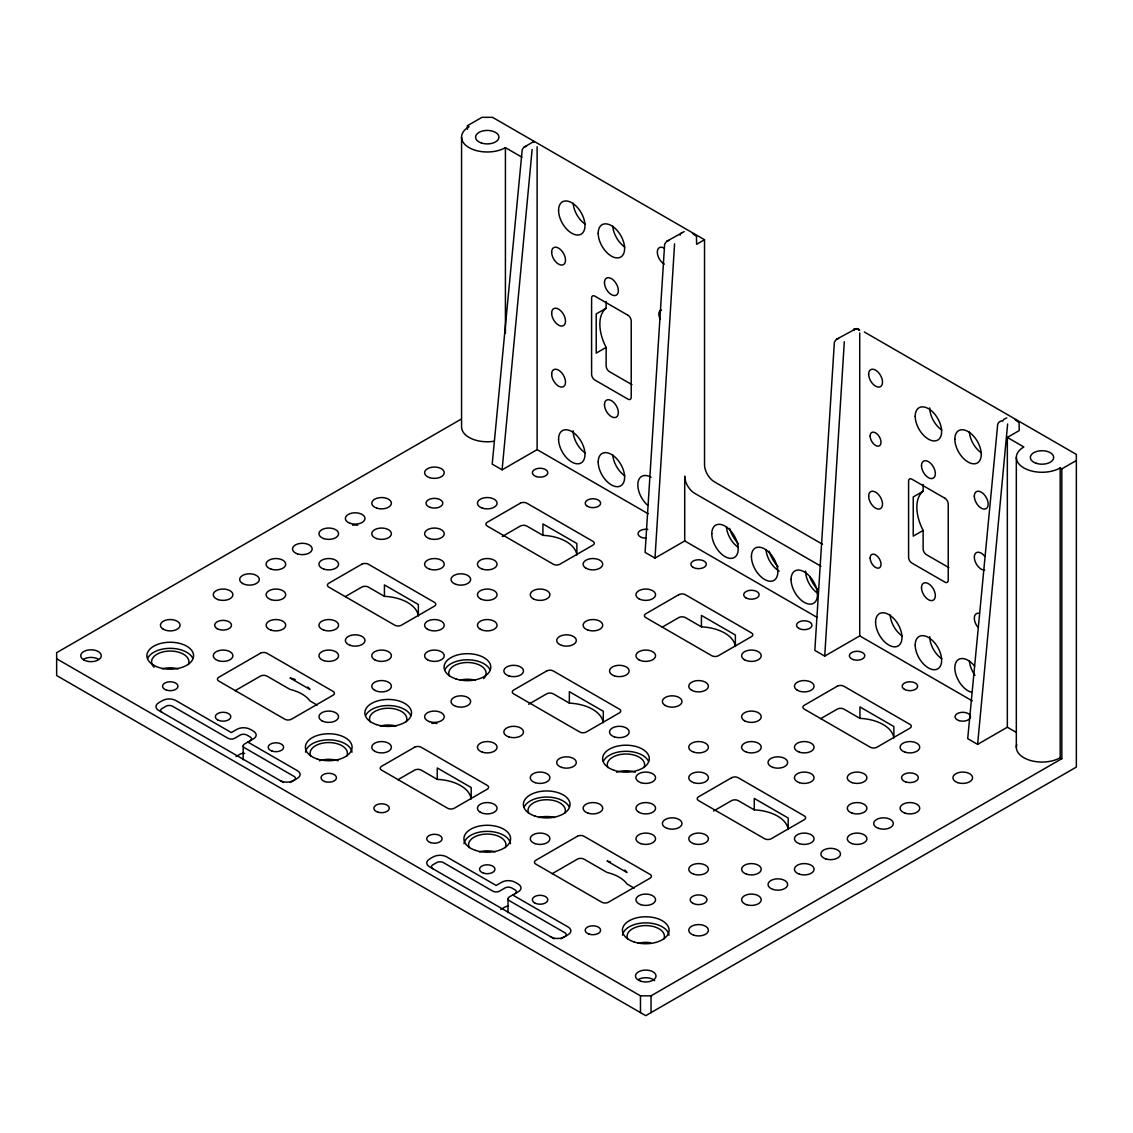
<?xml version="1.0" encoding="UTF-8"?>
<svg xmlns="http://www.w3.org/2000/svg" width="1133" height="1133" viewBox="0 0 1133 1133"><rect width="100%" height="100%" fill="white"/><g stroke="black" fill="none" stroke-linecap="round" stroke-linejoin="round"><path stroke-width="1.5" d="M684.176 231.628L666.77 241.272L664.646 244.062L645.088 552.394L655.001 558.116L674.574 243.807M854.098 329.108L858.757 329.165L857.639 328.655L859.621 330.312L856.435 328.542L853.234 330.312L854.098 329.108L855.571 328.967L836.508 339.263L834.384 342.067L814.825 650.384L824.725 656.106L844.297 341.798M680.097 235.154L680.225 234.404M533.813 142.404L533.813 141.498L523.616 147.417L522.2 149.768L492.204 464.119L502.103 469.841L532.128 149.457M1001.983 420.725L999.122 421.958L997.72 424.153L967.709 738.659L977.609 744.381L1007.634 423.997M1002.747 421.037L1003.824 419.295L1006.784 417.893M680.593 233.695L682.024 232.463M467.433 129.261L467.433 125.721L481.964 117.336L492.529 117.336L704.528 239.729L704.528 464.7A14.007 8.087 60 0 0 714.441 481.851L822.487 544.237M704.528 239.729L696.611 244.303L696.483 236.315L692.532 233.54M606.127 308.218L596.213 313.94L596.213 353.128L606.127 347.406A36.893 21.3 60 0 1 606.127 308.218L606.127 301.477M461.301 419.054L56.65 652.679L56.65 675.551L645.753 1015.664L1076.35 767.069L1076.35 454.404L864.352 331.997M502.103 469.841L537.113 449.631L648.147 513.745M345.253 596.624L361.767 587.092A4.674 2.691 0 0 1 368.367 587.092L384.427 596.355A36.893 21.3 0 0 1 418.36 615.955L418.36 604.512L384.427 584.925L384.427 596.355M235.126 690.705L260.392 676.118A4.674 2.691 0 0 1 266.991 676.118L290.048 689.431A36.893 21.3 0 0 1 309.989 700.945L317.198 705.108M502.259 536.49L520.274 526.08A4.674 2.691 0 0 1 526.873 526.08L542.919 535.357A36.893 21.3 0 0 1 576.867 554.943L576.867 543.514L542.919 523.913L542.919 535.357M236.032 756.532L240.253 754.096A4.674 2.691 0 0 1 244.756 753.403M655.001 558.116L684.714 540.951L817.148 617.414M290.105 782.506L294.07 780.212A4.674 2.691 0 0 0 294.07 776.402L244.544 747.808A4.674 2.705 -0.2 0 1 244.544 743.999L253.452 738.843A9.347 5.396 0 0 0 254.939 732.343A27.164 15.678 0 0 0 250.152 729.312A9.347 5.396 0 0 0 236.953 729.312L231.33 732.555L175.856 700.534A9.347 5.396 0 0 0 164.582 699.67A30.733 17.746 0 0 0 158.691 702.814A9.347 5.396 0 0 0 158.691 710.433L283.505 782.506M398.094 779.646L414.607 770.114A4.674 2.691 0 0 1 421.207 770.114L437.253 779.377A36.893 21.3 0 0 1 471.201 798.977L471.201 787.534L437.253 767.947L437.253 779.377M528.672 704.259L546.687 693.849A4.674 2.691 0 0 1 553.286 693.849L569.347 703.126A36.893 21.3 0 0 1 603.28 722.712L603.28 711.283L569.347 691.682L569.347 703.126M662.267 627.13L678.766 617.598A4.674 2.691 0 0 1 685.38 617.598L701.426 626.861A36.893 21.3 0 0 1 735.374 646.461L735.374 635.018L701.426 615.417L701.426 626.861M977.609 744.381L1007.336 727.216L1007.336 437.423L1019.218 430.568L1019.091 422.581L1015.14 419.805M923.126 491.24L913.226 496.948L913.226 536.15L923.126 530.428A36.893 21.3 60 0 1 923.126 491.24L923.126 484.499M1007.336 437.423L1023.85 446.969A25.691 14.828 0 0 0 1023.85 467.929A25.691 14.828 0 0 0 1060.176 467.929L1061.819 468.892L1076.35 460.494M824.725 656.106L859.735 635.896L972.284 700.888M552.139 873.727L577.391 859.14A4.674 2.691 0 0 1 584.005 859.14L607.047 872.452A36.893 21.3 0 0 1 626.988 883.967L634.197 888.13M820.759 718.634L837.273 709.102A4.674 2.691 0 0 1 843.873 709.102L859.933 718.379A36.893 21.3 0 0 1 893.866 737.965L893.866 726.536L859.933 706.935L859.933 718.379M500.871 909.431L505.077 906.995A4.674 2.691 0 0 1 508.377 906.202M713.592 811.016L731.606 800.62A4.674 2.691 0 0 1 738.206 800.62L754.266 809.883A36.893 21.3 0 0 1 788.2 829.483L788.2 818.04L754.266 798.439L754.266 809.883M560.892 938.832L564.843 936.552A4.674 2.691 0 0 0 564.843 932.728L509.368 900.707A4.674 2.705 -0.2 0 1 509.368 896.897L518.291 891.742A9.347 5.396 0 0 0 519.778 885.241A27.164 15.678 0 0 0 514.991 882.21A9.347 5.396 0 0 0 501.777 882.21L496.169 885.454L446.629 856.86A9.347 5.396 0 0 0 435.355 855.996A30.733 17.746 0 0 0 429.464 859.14A9.347 5.396 0 0 0 429.464 866.773L554.278 938.832M56.65 658.769L640.471 995.836L651.036 995.836L1061.819 758.671L1061.819 468.892M666.77 241.272L668.852 240.508M836.508 339.263L838.59 338.498M524.437 146.908L526.477 146.199M467.433 125.721L469.09 126.669A25.691 14.828 0 0 0 469.09 147.644A25.691 14.828 0 0 0 505.417 147.644L521.916 157.175M631.945 384.654L609.427 371.652A4.674 2.691 60 0 1 606.127 365.945L606.127 347.406M948.944 567.675L926.44 554.674A4.674 2.691 60 0 1 923.126 548.967L923.126 530.428M820.943 566.217L694.628 493.294A14.007 8.087 60 0 1 684.714 476.129L684.714 540.951M1007.336 727.216L1016.343 732.414M1016.712 744.65A25.691 14.828 0 0 0 1030.152 760.385A25.691 14.828 0 0 0 1060.176 757.722L1061.819 758.671M247.844 742.087L297.37 770.681A9.347 5.396 0 0 1 297.37 778.314A30.733 17.746 0 0 1 291.478 781.458A9.347 5.396 0 0 1 280.205 780.595M512.668 894.985L568.157 927.021A9.347 5.396 0 0 1 568.157 934.64A30.733 17.746 0 0 1 562.251 937.784A9.347 5.396 0 0 1 550.978 936.934M1060.176 467.929L1060.176 757.722M1016.329 457.449L1016.329 747.242M859.735 332.989L859.735 635.896M651.036 995.836L651.036 1012.619M640.471 995.836L640.471 1012.619M537.113 146.724L537.113 449.631M508.009 898.795L508.009 912.66M505.417 147.644L505.417 333.187M461.57 137.164L461.57 426.943A25.691 14.828 0 0 0 493.903 441.275M243.17 745.896L243.17 759.761M974.989 675.282A18.68 10.792 60 0 1 969.409 660.893M941.792 658.811A18.68 10.792 60 0 1 929.74 636.661M902.165 635.939A18.68 10.792 60 0 1 890.156 615.134M624.793 475.789A18.68 10.792 60 0 1 612.783 454.999M585.166 452.917A18.68 10.792 60 0 1 573.1 430.767M981.419 452.917A18.68 10.792 60 0 1 969.409 432.112M941.792 430.03A18.68 10.792 60 0 1 929.74 407.88M624.793 247.022A18.68 10.792 60 0 1 612.783 226.218M585.166 224.136A18.68 10.792 60 0 1 573.156 203.331M738.504 543.868A23.354 13.483 60 0 1 729.567 528.389M778.116 566.741A23.354 13.483 60 0 1 769.194 551.261M817.743 589.613A23.354 13.483 60 0 1 809.769 576.924M977.779 627.101A9.8 5.665 60 0 1 974.38 617.159A9.8 5.665 60 0 1 979.45 613.392M984.719 570.097A9.8 5.665 60 0 1 974.309 557.153A9.8 5.665 60 0 1 984.719 556.232M971.463 692.263A18.68 10.792 60 0 1 954.949 666.006A18.68 10.792 60 0 1 974.649 666.162M647.623 505.29A18.68 10.792 60 0 1 637.936 482.984A18.68 10.792 60 0 1 651.036 477.276M664.25 264.131A9.8 5.665 60 0 1 657.31 252.121A9.8 5.665 60 0 1 664.25 248.113M660.397 319.35A7.704 4.447 60 0 1 661.516 310.116M645.753 538.161A7.704 4.447 0 0 1 638.106 533.133A7.704 4.447 0 0 1 647.75 529.408M459.545 680.267A18.68 10.778 0 0 1 475.336 680.267M380.291 726.026A18.68 10.778 0 0 1 396.083 726.026M319.407 760.767A18.68 10.778 0 0 1 338.087 760.767M162.345 668.824A18.68 10.778 0 0 1 178.136 668.824M616.593 772.21A18.68 10.778 0 0 1 635.273 772.21M538.784 817.53A18.68 10.778 0 0 1 554.589 817.53M479.344 851.846A18.68 10.778 0 0 1 495.149 851.846M637.851 943.364A18.68 10.778 0 0 1 650.583 942.713M449.39 676.061A18.68 10.778 0 0 1 469.869 662.578A18.68 10.778 0 0 1 483.607 678.653M147.687 658.33A23.354 13.483 0 0 1 170.247 648.345A23.354 13.483 0 0 1 192.794 658.33M154.06 667.224A18.68 10.778 0 0 1 167.811 651.135A18.68 10.778 0 0 1 188.29 664.618M305.485 752.17A23.354 13.483 0 0 1 328.74 739.849A23.354 13.483 0 0 1 352.009 752.17M310.697 756.122A18.68 10.778 0 0 1 328.74 742.554A18.68 10.778 0 0 1 346.783 756.122M365.633 715.532A23.354 13.483 0 0 1 388.18 705.533A23.354 13.483 0 0 1 410.741 715.532M370.137 721.806A18.68 10.778 0 0 1 388.18 708.238A18.68 10.778 0 0 1 406.223 721.806M444.887 669.773A23.354 13.483 0 0 1 467.433 659.788A23.354 13.483 0 0 1 489.994 669.773M607.897 767.565A18.68 10.778 0 0 1 625.94 753.997A18.68 10.778 0 0 1 643.983 767.565M622.484 935.192A23.354 13.483 0 0 1 645.753 922.871A23.354 13.483 0 0 1 669.008 935.192M627.71 939.144A18.68 10.778 0 0 1 645.753 925.576A18.68 10.778 0 0 1 663.796 939.144M463.992 843.674A23.354 13.483 0 0 1 487.247 831.367A23.354 13.483 0 0 1 510.516 843.674M469.204 847.64A18.68 10.778 0 0 1 487.247 834.058A18.68 10.778 0 0 1 505.29 847.64M524.14 807.036A23.354 13.483 0 0 1 546.687 797.051A23.354 13.483 0 0 1 569.248 807.036M528.644 813.324A18.68 10.778 0 0 1 546.687 799.742A18.68 10.778 0 0 1 564.73 813.324M603.379 761.291A23.354 13.483 0 0 1 625.94 751.292A23.354 13.483 0 0 1 648.487 761.291M352.632 525.188A9.8 5.665 0 0 1 357.702 525.188M431.871 723.463A9.8 5.665 0 0 1 436.956 723.463M295.203 679.517A36.893 21.3 0 0 0 290.048 677.987L309.989 689.501A36.893 21.3 0 0 0 307.85 687.009M610.531 861.972A36.893 21.3 0 0 0 607.047 861.009L626.988 872.523A36.893 21.3 0 0 0 624.864 870.031M432.764 868.671A4.674 2.691 0 0 1 432.764 864.861L436.729 862.581A4.674 2.691 0 0 1 443.329 862.581L492.869 891.175A4.674 2.705 0.1 0 0 499.469 891.175L505.077 887.932A4.674 2.691 0 0 1 511.691 887.932L514.991 889.844A4.674 2.691 0 0 1 514.991 893.654M161.991 712.345A4.674 2.691 0 0 1 161.991 708.536L165.956 706.241A4.674 2.691 0 0 1 172.556 706.241L228.03 738.277A4.674 2.705 0.1 0 0 234.644 738.277L240.253 735.034A4.674 2.691 0 0 1 246.852 735.034L250.152 736.946A4.674 2.691 0 0 1 250.152 740.755M83.729 659.151A10.268 5.934 0 0 1 98.259 659.151M638.488 979.45A10.268 5.934 0 0 1 654.647 980.668M817.629 593.239A18.68 10.792 60 0 1 805.577 571.074M738.39 547.48A18.68 10.792 60 0 1 726.38 526.675M779.164 571.074A18.68 10.792 60 0 1 765.993 549.547M361.767 564.22L328.74 583.283A4.674 2.691 0 0 0 328.74 587.092L394.794 625.218A4.674 2.691 0 0 0 401.394 625.218L434.421 606.155A4.674 2.691 0 0 0 434.421 602.345L368.367 564.22A4.674 2.691 0 0 0 361.767 564.22M260.392 653.245L218.782 677.265A4.674 2.691 0 0 0 218.782 681.075L284.822 719.214A4.674 2.691 0 0 0 291.436 719.214L333.045 695.195A4.674 2.691 0 0 0 333.045 691.371L266.991 653.245A4.674 2.691 0 0 0 260.392 653.245M520.274 503.208L487.247 522.271A4.674 2.691 0 0 0 487.247 526.08L553.286 564.22A4.674 2.691 0 0 0 559.9 564.22L592.913 545.143A4.674 2.691 0 0 0 592.913 541.333L526.873 503.208A4.674 2.691 0 0 0 520.274 503.208M414.607 747.242L381.58 766.305A4.674 2.691 0 0 0 381.58 770.114L447.62 808.24A4.674 2.691 0 0 0 454.234 808.24L487.247 789.177A4.674 2.691 0 0 0 487.247 785.367L421.207 747.242A4.674 2.691 0 0 0 414.607 747.242M546.687 670.977L513.66 690.039A4.674 2.691 0 0 0 513.66 693.849L579.714 731.989A4.674 2.691 0 0 0 586.313 731.989L619.34 712.912A4.674 2.691 0 0 0 619.34 709.102L553.286 670.977A4.674 2.691 0 0 0 546.687 670.977M678.766 594.712L645.753 613.789A4.674 2.691 0 0 0 645.753 617.598L711.793 655.724A4.674 2.691 0 0 0 718.393 655.724L751.42 636.661A4.674 2.691 0 0 0 751.42 632.851L685.38 594.712A4.674 2.691 0 0 0 678.766 594.712M577.391 836.267L535.796 860.287A4.674 2.691 0 0 0 535.796 864.097L601.835 902.236A4.674 2.691 0 0 0 608.435 902.236L650.045 878.217A4.674 2.691 0 0 0 650.045 874.393L584.005 836.267A4.674 2.691 0 0 0 577.391 836.267M837.273 686.23L804.26 705.293A4.674 2.691 0 0 0 804.26 709.102L870.3 747.242A4.674 2.691 0 0 0 876.9 747.242L909.926 728.165A4.674 2.691 0 0 0 909.926 724.355L843.873 686.23A4.674 2.691 0 0 0 837.273 686.23M731.606 777.734L698.579 796.811A4.674 2.691 0 0 0 698.579 800.62L764.633 838.746A4.674 2.691 0 0 0 771.233 838.746L804.26 819.683A4.674 2.691 0 0 0 804.26 815.873L738.206 777.734A4.674 2.691 0 0 0 731.606 777.734M627.923 315.229L594.896 296.166A4.674 2.691 60 0 0 591.596 298.064L591.596 374.329A4.674 2.691 60 0 0 594.896 380.051L627.923 399.113A4.674 2.691 60 0 0 631.223 397.201L631.223 320.951A4.674 2.691 60 0 0 627.923 315.229M944.922 498.251L911.909 479.188A4.674 2.691 60 0 0 908.595 481.086L908.595 557.351A4.674 2.691 60 0 0 911.909 563.073L944.922 582.135A4.674 2.691 60 0 0 948.222 580.223L948.222 503.973A4.674 2.691 60 0 0 944.922 498.251M870.13 436.007A7.704 4.447 60 0 0 878.302 446.161A7.704 4.447 60 0 0 878.302 435.27A7.704 4.447 60 0 0 870.13 436.007M870.13 558.017A7.704 4.447 60 0 0 878.302 568.185A7.704 4.447 60 0 0 878.302 557.28A7.704 4.447 60 0 0 870.13 558.017M974.309 496.155A9.8 5.665 60 0 0 984.719 509.085A9.8 5.665 60 0 0 984.719 495.22A9.8 5.665 60 0 0 974.309 496.155M921.483 587.659A9.8 5.665 60 0 0 931.878 600.603A9.8 5.665 60 0 0 931.878 586.738A9.8 5.665 60 0 0 921.483 587.659M921.483 465.649A9.8 5.665 60 0 0 931.878 478.593A9.8 5.665 60 0 0 931.878 464.714A9.8 5.665 60 0 0 921.483 465.649M868.643 496.155A9.8 5.665 60 0 0 879.052 509.085A9.8 5.665 60 0 0 879.052 495.22A9.8 5.665 60 0 0 868.643 496.155M868.643 374.131A9.8 5.665 60 0 0 879.052 387.075A9.8 5.665 60 0 0 879.052 373.21A9.8 5.665 60 0 0 868.643 374.131M915.209 645.045A18.68 10.792 60 0 0 935.022 669.702A18.68 10.792 60 0 0 935.022 643.275A18.68 10.792 60 0 0 915.209 645.045M875.582 622.173A18.68 10.792 60 0 0 895.396 646.816A18.68 10.792 60 0 0 895.396 620.402A18.68 10.792 60 0 0 875.582 622.173M954.836 439.151A18.68 10.792 60 0 0 974.649 463.794A18.68 10.792 60 0 0 974.649 437.38A18.68 10.792 60 0 0 954.836 439.151M915.209 416.264A18.68 10.792 60 0 0 935.022 440.921A18.68 10.792 60 0 0 935.022 414.494A18.68 10.792 60 0 0 915.209 416.264M558.569 210.37A18.68 10.792 60 0 0 578.382 235.013A18.68 10.792 60 0 0 578.382 208.599A18.68 10.792 60 0 0 558.569 210.37M598.196 233.242A18.68 10.792 60 0 0 618.009 257.899A18.68 10.792 60 0 0 618.009 231.472A18.68 10.792 60 0 0 598.196 233.242M558.569 439.151A18.68 10.792 60 0 0 578.382 463.794A18.68 10.792 60 0 0 578.382 437.38A18.68 10.792 60 0 0 558.569 439.151M598.196 462.023A18.68 10.792 60 0 0 618.009 486.68A18.68 10.792 60 0 0 618.009 460.253A18.68 10.792 60 0 0 598.196 462.023M551.644 252.121A9.8 5.665 60 0 0 562.039 265.065A9.8 5.665 60 0 0 562.039 251.186A9.8 5.665 60 0 0 551.644 252.121M551.644 313.133A9.8 5.665 60 0 0 562.039 326.063A9.8 5.665 60 0 0 562.039 312.198A9.8 5.665 60 0 0 551.644 313.133M551.644 374.131A9.8 5.665 60 0 0 562.039 387.075A9.8 5.665 60 0 0 562.039 373.21A9.8 5.665 60 0 0 551.644 374.131M604.47 282.627A9.8 5.665 60 0 0 614.879 295.571A9.8 5.665 60 0 0 614.879 281.692A9.8 5.665 60 0 0 604.47 282.627M604.47 404.637A9.8 5.665 60 0 0 614.879 417.581A9.8 5.665 60 0 0 614.879 403.716A9.8 5.665 60 0 0 604.47 404.637M905.72 781.94A8.413 4.858 0 0 0 918.325 777.734A8.413 4.858 0 0 0 905.72 773.542A8.413 4.858 0 0 0 905.72 781.94M692.645 903.185A8.413 4.858 0 0 0 706.709 901.004A8.413 4.858 0 0 0 696.413 895.07A8.413 4.858 0 0 0 692.645 903.185M217.139 628.659A8.413 4.858 0 0 0 231.203 626.478A8.413 4.858 0 0 0 220.907 620.53A8.413 4.858 0 0 0 217.139 628.659M430.214 507.414A8.413 4.858 0 0 0 442.819 503.208A8.413 4.858 0 0 0 430.214 499.002A8.413 4.858 0 0 0 430.214 507.414M536.235 476.554A7.704 4.447 0 0 0 547.791 472.702A7.704 4.447 0 0 0 536.235 468.85A7.704 4.447 0 0 0 536.235 476.554M587.475 506.352A7.704 4.447 0 0 0 600.363 504.355A7.704 4.447 0 0 0 590.916 498.917A7.704 4.447 0 0 0 587.475 506.352M693.141 567.364A7.704 4.447 0 0 0 706.029 565.367A7.704 4.447 0 0 0 696.597 559.914A7.704 4.447 0 0 0 693.141 567.364M745.967 597.87A7.704 4.447 0 0 0 758.869 595.873A7.704 4.447 0 0 0 749.423 590.42A7.704 4.447 0 0 0 745.967 597.87M798.807 628.362A7.704 4.447 0 0 0 811.695 626.379A7.704 4.447 0 0 0 802.263 620.926A7.704 4.447 0 0 0 798.807 628.362M853.234 659.576A7.704 4.447 0 0 0 864.791 655.724A7.704 4.447 0 0 0 853.234 651.872A7.704 4.447 0 0 0 853.234 659.576M904.474 689.374A7.704 4.447 0 0 0 917.362 687.377A7.704 4.447 0 0 0 907.93 681.924A7.704 4.447 0 0 0 904.474 689.374M958.9 720.588A7.704 4.447 0 0 0 970.457 716.736A7.704 4.447 0 0 0 958.9 712.884A7.704 4.447 0 0 0 958.9 720.588M166.395 690.082A7.704 4.447 0 0 0 177.952 686.23A7.704 4.447 0 0 0 166.395 682.378A7.704 4.447 0 0 0 166.395 690.082M217.635 719.88A7.704 4.447 0 0 0 230.523 717.883A7.704 4.447 0 0 0 221.077 712.43A7.704 4.447 0 0 0 217.635 719.88M272.062 751.094A7.704 4.447 0 0 0 283.618 747.242A7.704 4.447 0 0 0 272.062 743.39A7.704 4.447 0 0 0 272.062 751.094M324.888 781.586A7.704 4.447 0 0 0 336.459 777.734A7.704 4.447 0 0 0 324.888 773.881A7.704 4.447 0 0 0 324.888 781.586M377.728 812.092A7.704 4.447 0 0 0 389.285 808.24A7.704 4.447 0 0 0 377.728 804.388A7.704 4.447 0 0 0 377.728 812.092M430.568 842.598A7.704 4.447 0 0 0 442.125 838.746A7.704 4.447 0 0 0 430.568 834.894A7.704 4.447 0 0 0 430.568 842.598M483.394 873.104A7.704 4.447 0 0 0 494.951 869.252A7.704 4.447 0 0 0 483.394 865.4A7.704 4.447 0 0 0 483.394 873.104M534.634 902.902A7.704 4.447 0 0 0 547.522 900.905A7.704 4.447 0 0 0 538.09 895.452A7.704 4.447 0 0 0 534.634 902.902M589.061 934.116A7.704 4.447 0 0 0 600.617 930.25A7.704 4.447 0 0 0 589.061 926.397A7.704 4.447 0 0 0 589.061 934.116M957.852 782.648A9.8 5.665 0 0 0 972.567 777.734A9.8 5.665 0 0 0 957.852 772.833A9.8 5.665 0 0 0 957.852 782.648M905.012 752.142A9.8 5.665 0 0 0 919.727 747.242A9.8 5.665 0 0 0 905.012 742.327A9.8 5.665 0 0 0 905.012 752.142M797.32 690.238A9.8 5.665 0 0 0 813.721 687.689A9.8 5.665 0 0 0 801.711 680.763A9.8 5.665 0 0 0 797.32 690.238M744.48 659.732A9.8 5.665 0 0 0 760.894 657.197A9.8 5.665 0 0 0 748.885 650.257A9.8 5.665 0 0 0 744.48 659.732M638.814 598.72A9.8 5.665 0 0 0 655.228 596.185A9.8 5.665 0 0 0 643.218 589.245A9.8 5.665 0 0 0 638.814 598.72M585.988 568.214A9.8 5.665 0 0 0 602.388 565.679A9.8 5.665 0 0 0 590.378 558.739A9.8 5.665 0 0 0 585.988 568.214M482.346 508.108A9.8 5.665 0 0 0 497.061 503.208A9.8 5.665 0 0 0 482.346 498.308A9.8 5.665 0 0 0 482.346 508.108M429.506 477.602A9.8 5.665 0 0 0 444.221 472.702A9.8 5.665 0 0 0 429.506 467.802A9.8 5.665 0 0 0 429.506 477.602M905.012 813.14A9.8 5.665 0 0 0 919.727 808.24A9.8 5.665 0 0 0 905.012 803.339A9.8 5.665 0 0 0 905.012 813.14M852.186 782.648A9.8 5.665 0 0 0 866.901 777.734A9.8 5.665 0 0 0 852.186 772.833A9.8 5.665 0 0 0 852.186 782.648M799.346 752.142A9.8 5.665 0 0 0 814.06 747.242A9.8 5.665 0 0 0 799.346 742.327A9.8 5.665 0 0 0 799.346 752.142M744.48 720.73A9.8 5.665 0 0 0 760.894 718.195A9.8 5.665 0 0 0 748.885 711.269A9.8 5.665 0 0 0 744.48 720.73M691.654 690.238A9.8 5.665 0 0 0 708.054 687.689A9.8 5.665 0 0 0 696.044 680.763A9.8 5.665 0 0 0 691.654 690.238M638.814 659.732A9.8 5.665 0 0 0 655.228 657.197A9.8 5.665 0 0 0 643.218 650.257A9.8 5.665 0 0 0 638.814 659.732M588.013 630.118A9.8 5.665 0 0 0 602.728 625.218A9.8 5.665 0 0 0 588.013 620.317A9.8 5.665 0 0 0 588.013 630.118M533.147 598.72A9.8 5.665 0 0 0 549.562 596.185A9.8 5.665 0 0 0 537.538 589.245A9.8 5.665 0 0 0 533.147 598.72M482.346 569.12A9.8 5.665 0 0 0 497.061 564.22A9.8 5.665 0 0 0 482.346 559.305A9.8 5.665 0 0 0 482.346 569.12M429.506 538.614A9.8 5.665 0 0 0 444.221 533.714A9.8 5.665 0 0 0 429.506 528.814A9.8 5.665 0 0 0 429.506 538.614M376.68 508.108A9.8 5.665 0 0 0 391.381 503.208A9.8 5.665 0 0 0 376.68 498.308A9.8 5.665 0 0 0 376.68 508.108M852.186 843.646A9.8 5.665 0 0 0 866.901 838.746A9.8 5.665 0 0 0 852.186 833.846A9.8 5.665 0 0 0 852.186 843.646M693.679 752.142A9.8 5.665 0 0 0 708.394 747.242A9.8 5.665 0 0 0 693.679 742.327A9.8 5.665 0 0 0 693.679 752.142M480.321 629.226A9.8 5.665 0 0 0 496.721 626.691A9.8 5.665 0 0 0 484.712 619.751A9.8 5.665 0 0 0 480.321 629.226M323.84 538.614A9.8 5.665 0 0 0 338.555 533.714A9.8 5.665 0 0 0 323.84 528.814A9.8 5.665 0 0 0 323.84 538.614M799.346 874.152A9.8 5.665 0 0 0 814.06 869.252A9.8 5.665 0 0 0 799.346 864.352A9.8 5.665 0 0 0 799.346 874.152M640.853 782.648A9.8 5.665 0 0 0 655.554 777.734A9.8 5.665 0 0 0 640.853 772.833A9.8 5.665 0 0 0 640.853 782.648M427.481 659.732A9.8 5.665 0 0 0 443.881 657.197A9.8 5.665 0 0 0 431.871 650.257A9.8 5.665 0 0 0 427.481 659.732M271.014 569.12A9.8 5.665 0 0 0 285.714 564.22A9.8 5.665 0 0 0 271.014 559.305A9.8 5.665 0 0 0 271.014 569.12M746.52 904.658A9.8 5.665 0 0 0 761.22 899.758A9.8 5.665 0 0 0 746.52 894.843A9.8 5.665 0 0 0 746.52 904.658M693.679 874.152A9.8 5.665 0 0 0 708.394 869.252A9.8 5.665 0 0 0 693.679 864.352A9.8 5.665 0 0 0 693.679 874.152M640.853 843.646A9.8 5.665 0 0 0 655.554 838.746A9.8 5.665 0 0 0 640.853 833.846A9.8 5.665 0 0 0 640.853 843.646M588.013 813.14A9.8 5.665 0 0 0 602.728 808.24A9.8 5.665 0 0 0 588.013 803.339A9.8 5.665 0 0 0 588.013 813.14M535.173 782.648A9.8 5.665 0 0 0 549.887 777.734A9.8 5.665 0 0 0 535.173 772.833A9.8 5.665 0 0 0 535.173 782.648M482.346 752.142A9.8 5.665 0 0 0 497.061 747.242A9.8 5.665 0 0 0 482.346 742.327A9.8 5.665 0 0 0 482.346 752.142M429.506 721.636A9.8 5.665 0 0 0 444.221 716.736A9.8 5.665 0 0 0 429.506 711.836A9.8 5.665 0 0 0 429.506 721.636M374.641 690.238A9.8 5.665 0 0 0 391.055 687.689A9.8 5.665 0 0 0 379.045 680.763A9.8 5.665 0 0 0 374.641 690.238M323.84 660.624A9.8 5.665 0 0 0 338.555 655.724A9.8 5.665 0 0 0 323.84 650.824A9.8 5.665 0 0 0 323.84 660.624M271.014 630.118A9.8 5.665 0 0 0 285.714 625.218A9.8 5.665 0 0 0 271.014 620.317A9.8 5.665 0 0 0 271.014 630.118M218.173 599.626A9.8 5.665 0 0 0 232.888 594.712A9.8 5.665 0 0 0 218.173 589.811A9.8 5.665 0 0 0 218.173 599.626M693.679 935.164A9.8 5.665 0 0 0 708.394 930.25A9.8 5.665 0 0 0 693.679 925.349A9.8 5.665 0 0 0 693.679 935.164M640.853 904.658A9.8 5.665 0 0 0 655.554 899.758A9.8 5.665 0 0 0 640.853 894.843A9.8 5.665 0 0 0 640.853 904.658M535.173 843.646A9.8 5.665 0 0 0 549.887 838.746A9.8 5.665 0 0 0 535.173 833.846A9.8 5.665 0 0 0 535.173 843.646M480.321 812.248A9.8 5.665 0 0 0 496.721 809.713A9.8 5.665 0 0 0 484.712 802.773A9.8 5.665 0 0 0 480.321 812.248M374.641 751.236A9.8 5.665 0 0 0 391.055 748.701A9.8 5.665 0 0 0 379.045 741.761A9.8 5.665 0 0 0 374.641 751.236M321.814 720.73A9.8 5.665 0 0 0 338.215 718.195A9.8 5.665 0 0 0 326.205 711.269A9.8 5.665 0 0 0 321.814 720.73M218.173 660.624A9.8 5.665 0 0 0 232.888 655.724A9.8 5.665 0 0 0 218.173 650.824A9.8 5.665 0 0 0 218.173 660.624M163.308 629.226A9.8 5.665 0 0 0 179.722 626.691A9.8 5.665 0 0 0 167.712 619.751A9.8 5.665 0 0 0 163.308 629.226M852.186 813.14A9.8 5.665 0 0 0 866.901 808.24A9.8 5.665 0 0 0 852.186 803.339A9.8 5.665 0 0 0 852.186 813.14M799.346 843.646A9.8 5.665 0 0 0 814.06 838.746A9.8 5.665 0 0 0 799.346 833.846A9.8 5.665 0 0 0 799.346 843.646M746.52 874.152A9.8 5.665 0 0 0 761.22 869.252A9.8 5.665 0 0 0 746.52 864.352A9.8 5.665 0 0 0 746.52 874.152M799.346 782.648A9.8 5.665 0 0 0 814.06 777.734A9.8 5.665 0 0 0 799.346 772.833A9.8 5.665 0 0 0 799.346 782.648M693.679 843.646A9.8 5.665 0 0 0 708.394 838.746A9.8 5.665 0 0 0 693.679 833.846A9.8 5.665 0 0 0 693.679 843.646M746.52 752.142A9.8 5.665 0 0 0 761.22 747.242A9.8 5.665 0 0 0 746.52 742.327A9.8 5.665 0 0 0 746.52 752.142M693.679 782.648A9.8 5.665 0 0 0 708.394 777.734A9.8 5.665 0 0 0 693.679 772.833A9.8 5.665 0 0 0 693.679 782.648M638.814 812.248A9.8 5.665 0 0 0 655.228 809.713A9.8 5.665 0 0 0 643.218 802.773A9.8 5.665 0 0 0 638.814 812.248M480.321 598.72A9.8 5.665 0 0 0 496.721 596.185A9.8 5.665 0 0 0 484.712 589.245A9.8 5.665 0 0 0 480.321 598.72M427.481 629.226A9.8 5.665 0 0 0 443.881 626.691A9.8 5.665 0 0 0 431.871 619.751A9.8 5.665 0 0 0 427.481 629.226M374.641 659.732A9.8 5.665 0 0 0 391.055 657.197A9.8 5.665 0 0 0 379.045 650.257A9.8 5.665 0 0 0 374.641 659.732M429.506 569.12A9.8 5.665 0 0 0 444.221 564.22A9.8 5.665 0 0 0 429.506 559.305A9.8 5.665 0 0 0 429.506 569.12M323.84 630.118A9.8 5.665 0 0 0 338.555 625.218A9.8 5.665 0 0 0 323.84 620.317A9.8 5.665 0 0 0 323.84 630.118M376.68 538.614A9.8 5.665 0 0 0 391.381 533.714A9.8 5.665 0 0 0 376.68 528.814A9.8 5.665 0 0 0 376.68 538.614M323.84 569.12A9.8 5.665 0 0 0 338.555 564.22A9.8 5.665 0 0 0 323.84 559.305A9.8 5.665 0 0 0 323.84 569.12M271.014 599.626A9.8 5.665 0 0 0 285.714 594.712A9.8 5.665 0 0 0 271.014 589.811A9.8 5.665 0 0 0 271.014 599.626M665.241 705.491A9.8 5.665 0 0 0 681.641 702.942A9.8 5.665 0 0 0 669.631 696.016A9.8 5.665 0 0 0 665.241 705.491M614.426 736.889A9.8 5.665 0 0 0 629.141 731.989A9.8 5.665 0 0 0 614.426 727.074A9.8 5.665 0 0 0 614.426 736.889M561.6 767.395A9.8 5.665 0 0 0 576.3 762.481A9.8 5.665 0 0 0 561.6 757.58A9.8 5.665 0 0 0 561.6 767.395M614.426 675.877A9.8 5.665 0 0 0 629.141 670.977A9.8 5.665 0 0 0 614.426 666.077A9.8 5.665 0 0 0 614.426 675.877M508.759 736.889A9.8 5.665 0 0 0 523.474 731.989A9.8 5.665 0 0 0 508.759 727.074A9.8 5.665 0 0 0 508.759 736.889M561.6 645.371A9.8 5.665 0 0 0 576.3 640.471A9.8 5.665 0 0 0 561.6 635.571A9.8 5.665 0 0 0 561.6 645.371M508.759 675.877A9.8 5.665 0 0 0 523.474 670.977A9.8 5.665 0 0 0 508.759 666.077A9.8 5.665 0 0 0 508.759 675.877M455.933 706.383A9.8 5.665 0 0 0 470.634 701.483A9.8 5.665 0 0 0 455.933 696.583A9.8 5.665 0 0 0 455.933 706.383M878.599 828.393A9.8 5.665 0 0 0 893.314 823.493A9.8 5.665 0 0 0 878.599 818.592A9.8 5.665 0 0 0 878.599 828.393M825.773 858.899A9.8 5.665 0 0 0 840.474 853.999A9.8 5.665 0 0 0 825.773 849.099A9.8 5.665 0 0 0 825.773 858.899M772.933 889.405A9.8 5.665 0 0 0 787.647 884.505A9.8 5.665 0 0 0 772.933 879.605A9.8 5.665 0 0 0 772.933 889.405M772.933 767.395A9.8 5.665 0 0 0 787.647 762.481A9.8 5.665 0 0 0 772.933 757.58A9.8 5.665 0 0 0 772.933 767.395M667.266 828.393A9.8 5.665 0 0 0 681.981 823.493A9.8 5.665 0 0 0 667.266 818.592A9.8 5.665 0 0 0 667.266 828.393M455.933 584.373A9.8 5.665 0 0 0 470.634 579.473A9.8 5.665 0 0 0 455.933 574.558A9.8 5.665 0 0 0 455.933 584.373M350.253 645.371A9.8 5.665 0 0 0 364.968 640.471A9.8 5.665 0 0 0 350.253 635.571A9.8 5.665 0 0 0 350.253 645.371M350.253 523.361A9.8 5.665 0 0 0 364.968 518.461A9.8 5.665 0 0 0 350.253 513.561A9.8 5.665 0 0 0 350.253 523.361M297.427 553.867A9.8 5.665 0 0 0 312.142 548.967A9.8 5.665 0 0 0 297.427 544.052A9.8 5.665 0 0 0 297.427 553.867M242.561 583.467A9.8 5.665 0 0 0 258.961 580.932A9.8 5.665 0 0 0 246.952 573.992A9.8 5.665 0 0 0 242.561 583.467M634.083 941.934A23.354 13.483 0 0 0 669.107 930.25A23.354 13.483 0 0 0 634.083 918.58A23.354 13.483 0 0 0 634.083 941.934M475.577 850.416A23.354 13.483 0 0 0 510.601 838.746A23.354 13.483 0 0 0 475.577 827.076A23.354 13.483 0 0 0 475.577 850.416M535.017 816.1A23.354 13.483 0 0 0 570.041 804.43A23.354 13.483 0 0 0 535.017 792.76A23.354 13.483 0 0 0 535.017 816.1M614.27 770.355A23.354 13.483 0 0 0 649.294 758.671A23.354 13.483 0 0 0 614.27 747.001A23.354 13.483 0 0 0 614.27 770.355M153.734 665.255A23.354 13.483 0 0 0 192.794 659.208A23.354 13.483 0 0 0 164.2 642.708A23.354 13.483 0 0 0 153.734 665.255M317.07 758.912A23.354 13.483 0 0 0 352.094 747.242A23.354 13.483 0 0 0 317.07 735.558A23.354 13.483 0 0 0 317.07 758.912M376.51 724.596A23.354 13.483 0 0 0 411.534 712.912A23.354 13.483 0 0 0 376.51 701.242A23.354 13.483 0 0 0 376.51 724.596M455.763 678.837A23.354 13.483 0 0 0 490.787 667.167A23.354 13.483 0 0 0 455.763 655.483A23.354 13.483 0 0 0 455.763 678.837M83.729 659.916A10.268 5.934 0 0 0 100.922 657.253A10.268 5.934 0 0 0 88.332 650.002A10.268 5.934 0 0 0 83.729 659.916M640.612 981.15A10.268 5.934 0 0 0 656.021 976.009A10.268 5.934 0 0 0 640.612 970.882A10.268 5.934 0 0 0 640.612 981.15M1036.171 463.284A11.67 6.741 0 0 0 1053.676 457.449A11.67 6.741 0 0 0 1036.171 451.614A11.67 6.741 0 0 0 1036.171 463.284M481.412 142.999A11.67 6.741 0 0 0 498.917 137.164A11.67 6.741 0 0 0 481.412 131.329A11.67 6.741 0 0 0 481.412 142.999M791.046 579.459A18.68 10.792 60 0 0 810.86 604.116A18.68 10.792 60 0 0 810.86 577.703A18.68 10.792 60 0 0 791.046 579.459M751.42 556.586A18.68 10.792 60 0 0 771.233 581.229A18.68 10.792 60 0 0 771.233 554.816A18.68 10.792 60 0 0 751.42 556.586M711.793 533.714A18.68 10.792 60 0 0 731.606 558.357A18.68 10.792 60 0 0 731.606 531.944A18.68 10.792 60 0 0 711.793 533.714"/></g></svg>
